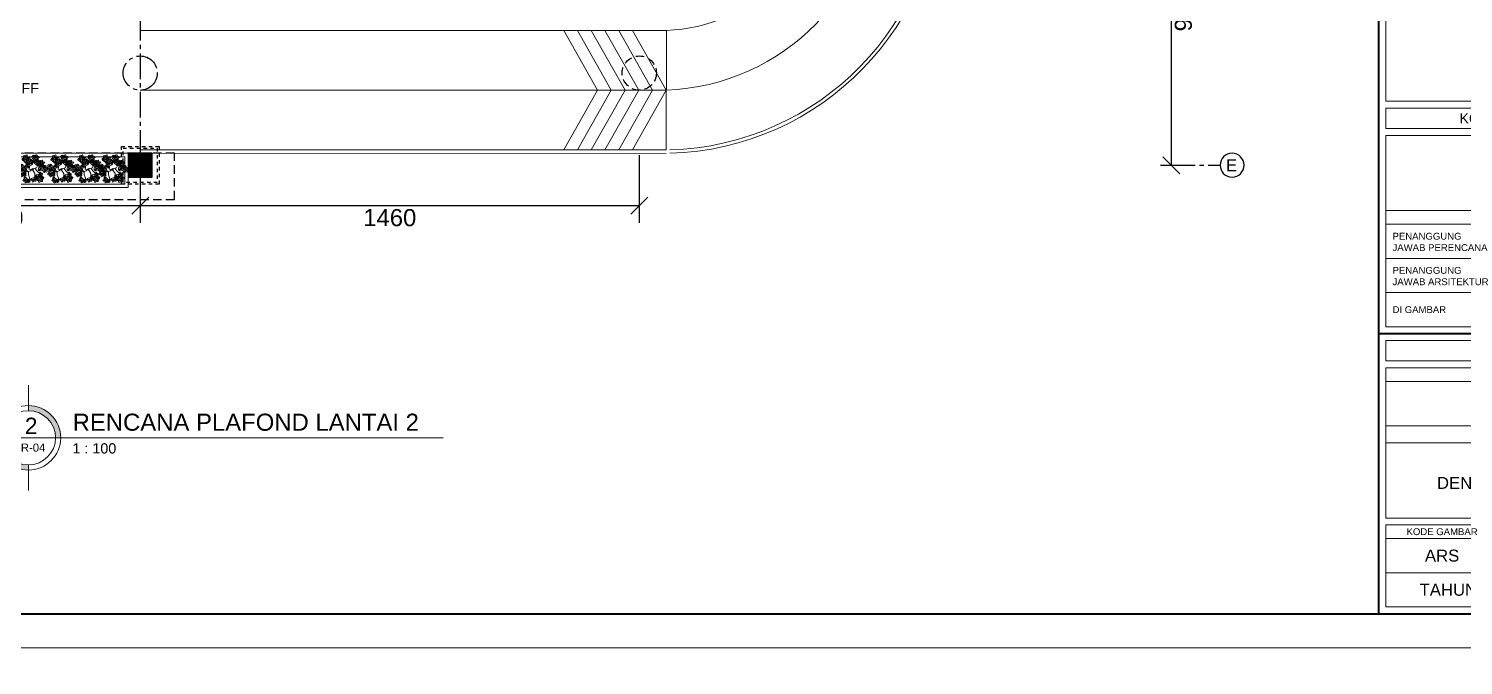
# Model space of a CAD drawing. Header units: inches. Extents: x 249 to 1192, y -18 to 440.
# Drawn here: x 366.72 to 408.69, y 169.98 to 188.61 of the extents above; entities that cross this region are included whole.
import ezdxf
from ezdxf.enums import TextEntityAlignment as Align

# ---------------------------------------------------------------- set-up
doc = ezdxf.new("R2010")
doc.units = ezdxf.units.IN
doc.header["$MEASUREMENT"] = 0
for name, pattern in [('CENTER2', [1.125, 0.75, -0.125, 0.125, -0.125]), ('DASHED2', [0.375, 0.25, -0.125]), ('HIDDEN', [0.375, 0.25, -0.125])]:
    doc.linetypes.add(name, pattern=pattern)
for name, color, linetype, lineweight in [('ARSIR BETON', 8, 'Continuous', 0), ('DIMENSI', 85, 'Continuous', 20), ('DINDING', 6, 'Continuous', 0), ('GRS KOP', 1, 'Continuous', 40), ('KOP', 7, 'Continuous', 20), ('TEXT (KET. RUANG)', 7, 'Continuous', 5), ('TEXT (KETERANGAN)', 7, 'Continuous', 25), ('VEGETASI', 60, 'Continuous', 0)]:
    doc.layers.add(name, color=color, linetype=linetype, lineweight=lineweight)
for name, color, linetype in [('AS', 15, 'CENTER2'), ('ATAP', 123, 'Continuous'), ('KOLOM', 5, 'Continuous')]:
    doc.layers.add(name, color=color, linetype=linetype)
doc.styles.add('ARIAL', font='arial.ttf')
doc.styles.add('S', font='SIMPLEX', dxfattribs={"width": 1.1})
doc.styles.get("Standard").update_dxf_attribs({"font": 'arial.ttf'})
doc.dimstyles.new('UK. GDG PERTEMUAN', dxfattribs={"dimtxt": 0.5, "dimasz": 0.5, "dimexe": 0.5, "dimexo": 0.05, "dimgap": 0.1, "dimtad": 2, "dimdec": 0, "dimlfac": 100, "dimzin": 0, "dimdsep": 46, "dimtxsty": 'Standard', "dimblk": 'OBLIQUE', "dimcen": 0.09, "dimclrd": 8, "dimclre": 256, "dimclrt": 256, "dimadec": 0, "dimazin": 0, "dimtfac": 1, "dimtdec": 0, "dimtofl": 0, "dimtmove": 0, "dimatfit": 3, "dimldrblk": 'OBLIQUE', "dimfxl": 0, "dimtolj": 1, "dimtzin": 0, "dimarcsym": 0})

# ---------------------------------------------------------------- blocks, each defined once
blk = doc.blocks.new('K1')
at = {"layer": 'ARSIR BETON'}
h = blk.add_hatch(dxfattribs=at)
h.set_pattern_fill('ANSI37', color=256, scale=0.15, style=0)
h.set_pattern_definition([(45, (258.37489, 277.120751), (-0.01325825, 0.01325825), []), (135, (258.37489, 277.120751), (-0.01325825, -0.01325825), [])])
h.paths.add_polyline_path([(259.125, 277.171), (259.125, 277.871), (258.425, 277.871), (258.425, 277.171)])
at = {"layer": 'KOLOM'}
blk.add_lwpolyline([(258.425, 277.171), (259.125, 277.171), (259.125, 277.871), (258.425, 277.871)], close=True, dxfattribs=at)
for points in [[(258.725, 277.571), (258.825, 277.471)], [(258.725, 277.471), (258.825, 277.571)]]:
    blk.add_lwpolyline(points, dxfattribs=at)
blk = doc.blocks.new('BRANCHT', base_point=(1.548, 0.551))
for p, q in [((1.511, 0.64), (1.524, 0.662)), ((1.526, 0.607), (1.511, 0.64)), ((1.524, 0.662), (1.551, 0.661)), ((1.55, 0.627), (1.526, 0.607)), ((1.537, 0.5), (1.552, 0.572)), ((1.57, 0.598), (1.55, 0.627)), ((1.551, 0.661), (1.582, 0.622)), ((1.551, 0.661), (1.551, 0.661)), ((1.552, 0.572), (1.57, 0.598)), ((1.573, 0.682), (1.611, 0.684)), ((1.599, 0.643), (1.573, 0.682)), ((1.582, 0.622), (1.599, 0.643)), ((1.599, 0.582), (1.587, 0.538)), ((1.62, 0.64), (1.599, 0.582)), ((1.599, 0.582), (1.668, 0.562)), ((1.611, 0.684), (1.648, 0.656)), ((1.648, 0.656), (1.636, 0.607)), ((1.636, 0.607), (1.644, 0.59)), ((1.644, 0.59), (1.667, 0.602)), ((1.667, 0.602), (1.71, 0.563)), ((1.667, 0.602), (1.667, 0.602)), ((1.71, 0.563), (1.69, 0.518)), ((1.536, 0.471), (1.537, 0.5)), ((1.554, 0.427), (1.536, 0.471)), ((1.585, 0.414), (1.554, 0.427)), ((1.572, 0.474), (1.594, 0.431)), ((1.606, 0.467), (1.572, 0.474)), ((1.594, 0.431), (1.585, 0.414)), ((1.587, 0.538), (1.607, 0.492)), ((1.626, 0.447), (1.606, 0.467)), ((1.636, 0.537), (1.625, 0.526)), ((1.625, 0.526), (1.644, 0.481)), ((1.68, 0.427), (1.626, 0.447)), ((1.69, 0.518), (1.636, 0.537)), ((1.644, 0.481), (1.663, 0.492)), ((1.663, 0.492), (1.686, 0.474)), ((1.686, 0.474), (1.68, 0.427))]:
    blk.add_line(p, q)
blk = doc.blocks.new('T36')
for p, q in [((-0.111, -0.002), (-0.091, 0.108)), ((-0.017, 0.011), (-0.027, -0.001)), ((0.004, 0.007), (-0.017, 0.011)), ((0.016, -0.003), (0.004, 0.007)), ((0.016, -0.003), (0.026, 0.019)), ((0.026, 0.019), (0.124, 0.032)), ((0.07, 0.025), (0.136, -0.06)), ((0.151, 0.1), (0.083, 0.163)), ((0.124, 0.032), (0.151, 0.1)), ((-0.074, -0.06), (-0.174, -0.088)), ((-0.138, -0.078), (-0.138, -0.185)), ((-0.138, -0.185), (-0.081, -0.353)), ((-0.028, -0.013), (-0.111, -0.002)), ((-0.028, -0.013), (-0.074, -0.06)), ((-0.027, -0.001), (-0.028, -0.013)), ((-0.028, -0.013), (-0.026, -0.024)), ((-0.026, -0.024), (-0.018, -0.031)), ((-0.018, -0.031), (-0.001, -0.034)), ((-0.001, -0.034), (0.004, -0.034)), ((0.004, -0.034), (0.013, -0.024)), ((0.004, -0.034), (0.075, -0.149)), ((0.013, -0.024), (0.02, -0.01)), ((0.02, -0.01), (0.016, -0.003)), ((0.075, -0.149), (0.073, -0.293)), ((0.136, -0.06), (0.229, -0.154))]:
    blk.add_line(p, q)
at = {"xscale": 0.8515584, "yscale": 0.8515584, "zscale": 0.8515584}
for p, rotation in [((-0.215, 0.309), 120), ((0.068, 0.33), 59.99999999999999), ((-0.318, 0.042), 180), ((-0.195, 0), 180), ((-0.121, 0.222), 120), ((-0.095, 0.107), 120), ((0.06, 0.183), 59.99999999999999), ((0.243, 0.158), 59.99999999999999), ((-0.298, -0.123), 240), ((-0.168, -0.321), 240), ((0.029, -0.277), 299.9999999999999), ((0.187, -0.168), 299.9999999999999), ((0.233, -0.285), 299.9999999999999)]:
    blk.add_blockref('BRANCHT', p, dxfattribs=dict(at, rotation=rotation))
for p in [(0.192, 0.052), (0.348, -0.001)]:
    blk.add_blockref('BRANCHT', p, dxfattribs=at)
blk = doc.blocks.new('_Oblique')
at = {"color": 0, "linetype": 'ByBlock', "lineweight": -2}
blk.add_line((-0.5, -0.5), (0.5, 0.5), dxfattribs=at)
blk = doc.blocks.new('*D539')
at = {"layer": 'DEFPOINTS', "color": 0}
for p in [(369.983, 184.965), (384.582, 184.965), (384.582, 183.434)]:
    blk.add_point(p, dxfattribs=at)
at = {"layer": 'DIMENSI', "lineweight": -2}
for p, q in [((369.983, 184.915), (369.983, 182.934)), ((384.582, 184.915), (384.582, 182.934))]:
    blk.add_line(p, q, dxfattribs=at)
at = {"layer": 'DIMENSI', "color": 8, "lineweight": -2}
blk.add_line((369.983, 183.434), (384.582, 183.434), dxfattribs=at)
at = {"layer": 'DIMENSI', "color": 8, "lineweight": -2, "xscale": 0.5, "yscale": 0.5, "zscale": 0.5, "rotation": 180}
blk.add_blockref('_Oblique', (369.983, 183.434), dxfattribs=at)
at = {"layer": 'DIMENSI', "color": 8, "lineweight": -2, "xscale": 0.5, "yscale": 0.5, "zscale": 0.5}
blk.add_blockref('_Oblique', (384.582, 183.434), dxfattribs=at)
at = {"layer": 'DIMENSI', "insert": (377.283, 183.079), "char_height": 0.5, "attachment_point": 5}
blk.add_mtext('\\A1;1460', dxfattribs=at)
blk = doc.blocks.new('*D544')
at = {"layer": 'DEFPOINTS', "color": 0}
for p in [(361.983, 184.265), (369.983, 184.265), (369.983, 183.434)]:
    blk.add_point(p, dxfattribs=at)
at = {"layer": 'DIMENSI', "lineweight": -2}
for p, q in [((361.983, 184.215), (361.983, 182.934)), ((369.983, 184.215), (369.983, 182.934))]:
    blk.add_line(p, q, dxfattribs=at)
at = {"layer": 'DIMENSI', "color": 8, "lineweight": -2}
blk.add_line((361.983, 183.434), (369.983, 183.434), dxfattribs=at)
at = {"layer": 'DIMENSI', "color": 8, "lineweight": -2, "xscale": 0.5, "yscale": 0.5, "zscale": 0.5, "rotation": 180}
blk.add_blockref('_Oblique', (361.983, 183.434), dxfattribs=at)
at = {"layer": 'DIMENSI', "color": 8, "lineweight": -2, "xscale": 0.5, "yscale": 0.5, "zscale": 0.5}
blk.add_blockref('_Oblique', (369.983, 183.434), dxfattribs=at)
at = {"layer": 'DIMENSI', "insert": (365.983, 183.079), "char_height": 0.5, "attachment_point": 5}
blk.add_mtext('\\A1;800', dxfattribs=at)
blk = doc.blocks.new('NAV')
blk.add_circle((0, -0.4), 0.35)
at = {"style": 'S', "width": 0.75, "flags": 4}
blk.add_attdef('AV', text='', height=0.3, dxfattribs=at).set_placement((0, -0.4), align=Align.MIDDLE)
blk = doc.blocks.new('*D546')
at = {"layer": 'DEFPOINTS', "color": 0}
for p in [(399.781, 193.615), (399.781, 184.616), (400.146, 184.616)]:
    blk.add_point(p, dxfattribs=at)
at = {"layer": 'DIMENSI', "lineweight": -2}
for p, q in [((399.831, 193.615), (400.646, 193.615)), ((399.831, 184.616), (400.646, 184.616))]:
    blk.add_line(p, q, dxfattribs=at)
at = {"layer": 'DIMENSI', "color": 8, "lineweight": -2}
blk.add_line((400.146, 193.615), (400.146, 184.616), dxfattribs=at)
at = {"layer": 'DIMENSI', "color": 8, "lineweight": -2, "xscale": 0.5, "yscale": 0.5, "zscale": 0.5}
for p, rotation in [((400.146, 193.615), 90), ((400.146, 184.616), 270)]:
    blk.add_blockref('_Oblique', p, dxfattribs=dict(at, rotation=rotation))
at = {"layer": 'DIMENSI', "insert": (400.501, 189.115), "char_height": 0.5, "attachment_point": 5, "rotation": 90}
blk.add_mtext('\\A1;900', dxfattribs=at)
blk = doc.blocks.new('JUDUL GAMBAR')
at = {"layer": 'DIMENSI'}
h = blk.add_hatch(color=256, dxfattribs=at)
h.paths.add_polyline_path([(-32.945, 252.895), (-32.945, 253.045, -0.414214), (-33.739, 253.838), (-33.889, 253.838, 0.414214)])
h.paths.add_polyline_path([(-32.945, 254.781), (-32.945, 254.631, -0.414214), (-32.152, 253.838), (-32.002, 253.838, 0.414214)])
for points in [[(-32.945, 255.382), (-32.945, 254.631)], [(-34.474, 253.838), (-26.071, 253.838)], [(-32.945, 253.045), (-32.945, 252.294)]]:
    blk.add_lwpolyline(points, dxfattribs=at)
for radius in [0.943, 0.793]:
    blk.add_circle((-32.945, 253.838), radius, dxfattribs=at)
at = {"layer": 'DIMENSI', "style": 'ARIAL'}
for tag, height, p in [('NO', 0.478, (-32.866, 254.188)), ('AR', 0.236, (-32.919, 253.551))]:
    blk.add_attdef(tag, text='', height=height, dxfattribs=at).set_placement(p, align=Align.MIDDLE_CENTER)
for tag, height, p in [('JUDUL', 0.5, (-31.652, 253.895)), ('SKALA', 0.3, (-31.658, 253.289))]:
    blk.add_attdef(tag, text='', height=height, dxfattribs=at).set_placement(p, align=Align.BOTTOM_LEFT)
blk = doc.blocks.new('KOP-ARS')
at = {"layer": 'GRS KOP'}
for p, q in [((73, 1), (73, 54)), ((73, 9.2), (83, 9.2)), ((1, 1), (83, 1))]:
    blk.add_line(p, q, dxfattribs=at)
at = {"layer": 'KOP'}
for p, q in [((73.2, 16), (73.2, 19.6)), ((82.8, 16), (73.2, 16)), ((73.2, 9.4), (73.2, 15)), ((82.8, 15), (73.2, 15)), ((82.8, 12.8), (73.2, 12.8)), ((82.8, 12.4), (73.2, 12.4)), ((73.2, 12.4), (73.2, 11.4)), ((82.8, 11.4), (73.2, 11.4)), ((82.8, 10.4), (73.2, 10.4)), ((82.8, 9.4), (73.2, 9.4)), ((73.2, 7.8), (82.8, 7.8)), ((73.2, 6.5), (82.8, 6.5)), ((73.2, 6), (82.8, 6)), ((73.2, 3.2), (82.8, 3.2)), ((73.2, 2.2), (82.8, 2.2))]:
    blk.add_line(p, q, dxfattribs=at)
for points in [[(0, 0), (84, 0), (84, 55), (0, 55)], [(73.2, 15.2), (82.8, 15.2), (82.8, 15.8), (73.2, 15.8)], [(73.2, 8.4), (82.8, 8.4), (82.8, 9), (73.2, 9)], [(73.2, 3.8), (82.8, 3.8), (82.8, 8.2), (73.2, 8.2)], [(73.2, 1.2), (82.8, 1.2), (82.8, 3.6), (73.2, 3.6)]]:
    blk.add_lwpolyline(points, close=True, dxfattribs=at)
for s, height, p in [('KONSULTAN PERENCANA', 0.3, (78, 15.5)), ('KODE GAMBAR', 0.2, (74.85, 3.4)), ('ARS', 0.35, (74.85, 2.7)), ('TAHUN ANGGARAN', 0.35, (76.5, 1.7))]:
    blk.add_text(s, height=height, dxfattribs=at).set_placement(p, align=Align.MIDDLE)
at = {"layer": 'KOP', "char_height": 0.2, "attachment_point": 1}
for s, insert in [('PENANGGUNG\\PJAWAB PERENCANA', (73.4, 12.15)), ('PENANGGUNG\\PJAWAB ARSITEKTUR', (73.4, 11.15)), ('DI GAMBAR', (73.4, 10))]:
    blk.add_mtext_dynamic_manual_height_columns(s, width=2.90143, gutter_width=1.75, heights=[0], dxfattribs=dict(at, insert=insert))
at = {"layer": 'KOP'}
for tag, height, p in [('SUKMA', 0.2, (78, 9.9)), ('1:100', 0.25, (81.3, 5.5)), ('1:100', 0.25, (81.3, 4.9)), ('1:100', 0.25, (81.3, 4.3)), ('AR-01', 0.35, (78.15, 2.7)), ('10', 0.35, (81.3, 2.7)), ('2012', 0.35, (81.3, 1.7))]:
    blk.add_attdef(tag, text='', height=height, dxfattribs=at).set_placement(p, align=Align.MIDDLE)
for p in [(73.7, 5.325), (73.7, 4.725), (73.7, 4.125)]:
    blk.add_attdef('-', p, '', height=0.35, dxfattribs=at)

msp = doc.modelspace()

# ---------------------------------------------------------------- linework, layer by layer
at = {"layer": 'AS'}
for points in [[(369.9824, 191.2652), (369.9824, 184.9652)], [(400.0964, 184.6157), (401.5737, 184.6157)]]:
    msp.add_lwpolyline(points, dxfattribs=at)
at = {"layer": 'AS', "linetype": 'HIDDEN', "ltscale": 0.35}
for points in [[(369.4327, 185.1652), (370.5327, 185.1652), (370.5327, 184.0652), (369.4327, 184.0652)], [(369.4827, 185.1152), (370.4827, 185.1152), (370.4827, 184.1152), (369.4827, 184.1152)]]:
    msp.add_lwpolyline(points, close=True, dxfattribs=at)
at = {"layer": 'AS'}
msp.add_circle((369.9824, 187.3152), 0.5, dxfattribs=at)
at = {"layer": 'AS', "linetype": 'HIDDEN'}
msp.add_circle((384.5822, 187.3152), 0.5, dxfattribs=at)
at = {"layer": 'ATAP', "linetype": 'DASHED2'}
msp.add_lwpolyline([(360.983, 183.6152), (370.983, 183.6152), (370.983, 184.9652), (360.983, 184.9652)], close=True, dxfattribs=at)
at = {"layer": 'DIMENSI'}
msp.add_lwpolyline([(373.5869, 176.6372), (378.843, 176.6372)], dxfattribs=at)
at = {"layer": 'DINDING'}
for points in [[(385.3719, 186.8136, 0.398259), (391.5964, 193.1618), (391.5964, 201.1902)], [(385.3747, 188.5636, 0.4060688), (389.8464, 193.1618), (389.8464, 201.1902)], [(385.4723, 185.065, 0.4060688), (393.3464, 193.1618), (393.3464, 201.1902)], [(385.4751, 184.9649, 0.4060688), (393.4465, 193.1618), (393.4465, 201.1902)]]:
    msp.add_lwpolyline(points, format="xyb", dxfattribs=at)
for points in [[(369.9824, 189.6211), (369.9824, 188.4652)], [(385.3719, 188.5636), (369.9824, 188.5636)], [(382.3715, 185.0636), (383.3607, 186.8136), (382.3715, 188.5636)], [(382.7738, 185.0636), (383.7629, 186.8136), (382.7738, 188.5636)], [(383.176, 185.0636), (384.1652, 186.8136), (383.176, 188.5636)], [(383.5783, 185.0636), (384.5674, 186.8136), (383.5783, 188.5636)], [(383.9805, 185.0636), (384.9696, 186.8136), (383.9805, 188.5636)], [(384.3827, 185.0636), (385.3719, 186.8136), (384.3827, 188.5636)], [(385.3747, 188.5636), (385.3719, 185.0636)], [(385.3719, 186.8136), (369.9824, 186.8136)], [(369.6327, 184.9652), (369.6327, 183.9652), (362.333, 183.9652), (362.333, 184.9652)], [(385.3719, 185.0636), (369.9824, 185.0636)], [(385.3719, 184.9635), (369.9824, 184.9652)]]:
    msp.add_lwpolyline(points, dxfattribs=at)
for points in [[(369.6327, 184.9652), (362.333, 184.9652), (362.333, 183.9652), (369.6327, 183.9652)], [(369.5327, 184.8652), (362.433, 184.8652), (362.433, 184.0652), (369.5327, 184.0652)]]:
    msp.add_lwpolyline(points, close=True, dxfattribs=at)

# ---------------------------------------------------------------- block references
at = {"layer": 'DIMENSI'}
msp.add_blockref('JUDUL GAMBAR', (399.6582, -77.201), dxfattribs=at).add_auto_attribs({'AR': 'AR-04', 'NO': '2', 'SKALA': '1 : 100', 'JUDUL': 'RENCANA PLAFOND LANTAI 2'})
at = {"layer": 'KOLOM'}
msp.add_blockref('K1', (111.2081, -92.9055), dxfattribs=at)
at = {"layer": 'KOP'}
ref = msp.add_blockref('KOP-ARS', (333.2179, 170.4885), dxfattribs=at)
ref.add_attrib('-', 'DENAH LT. 1', (407.9163, 175.1414), dxfattribs={"height": 0.35})
msp.add_blockref('KOP-ARS', (333.2179, 115.4885), dxfattribs=at)
at = {"layer": 'TEXT (KETERANGAN)'}
ref = msp.add_blockref('NAV', (401.9237, 185.0157), dxfattribs=dict(at, xscale=-1))
ref.add_attrib('AV', 'E', dxfattribs={"layer": '0', "height": 0.35, "flags": 4}).set_placement((401.9071, 184.6157), align=Align.MIDDLE)
at = {"layer": 'VEGETASI', "xscale": 0.9115255220459347, "yscale": 0.9115255220459347, "zscale": 0.9115255220459347}
for p in [(366.836, 184.5064), (367.6809, 184.5064), (368.4716, 184.5064), (369.177, 184.5064)]:
    msp.add_blockref('T36', p, dxfattribs=at)

# ---------------------------------------------------------------- texts
at = {"layer": 'TEXT (KET. RUANG)'}
msp.add_text('DROP OFF', height=0.3015, rotation=360, dxfattribs=at).set_placement((364.8444, 186.7208))

# ---------------------------------------------------------------- dimensions: what is measured, and where the dimension line sits
at = {"layer": 'DIMENSI'}
dim = msp.add_linear_dim(base=(400.1459, 184.6157), p1=(399.7808, 193.6147), p2=(399.7808, 184.6157), angle=90, dimstyle='UK. GDG PERTEMUAN', dxfattribs=at)
dim.commit()
dim.dimension.update_dxf_attribs({"geometry": '*D546', "text_midpoint": (400.5011, 189.1152)})
for base, p1, p2, picture, middle in [((384.5822, 183.4342), (369.983, 184.9652), (384.5822, 184.9652), '*D539', (377.2826, 183.0789)), ((369.983, 183.4342), (361.983, 184.2652), (369.983, 184.2652), '*D544', (365.983, 183.0789))]:
    dim = msp.add_linear_dim(base=base, p1=p1, p2=p2, dimstyle='UK. GDG PERTEMUAN', dxfattribs=at)
    dim.commit()
    dim.dimension.update_dxf_attribs({"geometry": picture, "text_midpoint": middle})

doc.saveas('drawing.dxf')
